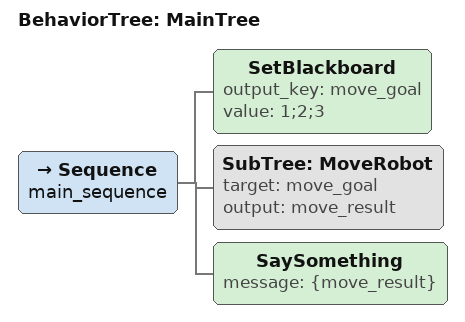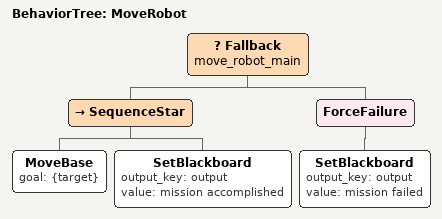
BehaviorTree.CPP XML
<root main_tree_to_execute = "MainTree">

    <BehaviorTree ID="MainTree">

        <Sequence name="main_sequence">
            <SetBlackboard output_key="move_goal" value="1;2;3" />
            <SubTree ID="MoveRobot" target="move_goal" output="move_result" />
            <SaySomething message="{move_result}"/>
        </Sequence>

    </BehaviorTree>

    <BehaviorTree ID="MoveRobot">
        <Fallback name="move_robot_main">
            <SequenceStar>
                <MoveBase       goal="{target}"/>
                <SetBlackboard output_key="output" value="mission accomplished" />
            </SequenceStar>
            <ForceFailure> <!-- Fallback은 성공하면 바로 반환하기 때문에 해당 forceFail을 넣어준 듯-->
                <SetBlackboard output_key="output" value="mission failed" />
            </ForceFailure>
        </Fallback>
    </BehaviorTree>

</root>
